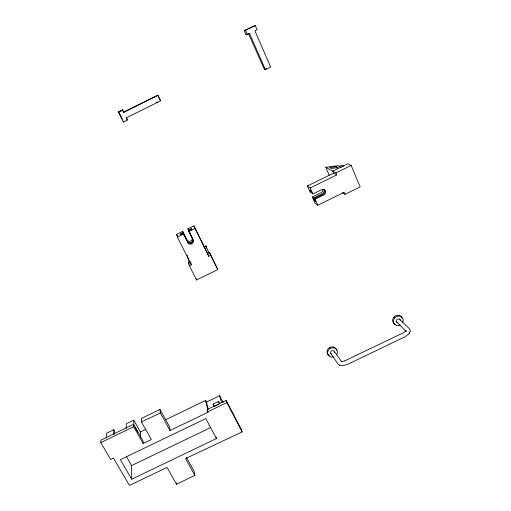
<?xml version="1.0" encoding="UTF-8"?>
<svg xmlns="http://www.w3.org/2000/svg" width="511" height="511" viewBox="0 0 511 511"><rect width="100%" height="100%" fill="white"/><g stroke="black" fill="none" stroke-linecap="round" stroke-linejoin="round"><path stroke-width="0.77" d="M123.879 112.484L122.512 109.75L118.609 111.692L118.507 112.343L123.368 122.02L127.303 120.059L126.619 117.952M410.173 331.518L410.097 330.01L409.368 328.682L399.755 319.375M126.236 428.359L126.255 423.74L133.716 420.138L140.372 431.904L140.557 437.378M405.996 331.173L405.938 330.694L405.651 331.166M113.793 434.363L113.959 429.674L106.512 433.271L106.25 438.004M123.368 122.02L123.413 121.254M157.956 95.404L123.534 112.535L123.566 112.062L157.752 95.142L160.575 100.827L126.23 117.913L127.303 120.059M100.776 442.59L100.948 440.086L133.614 424.322L143.042 440.955L143.144 443.452L151.32 439.517L141.464 422.003L141.33 418.452L160 409.439L169.626 426.896L170.035 430.511L207.92 412.275L207.179 409.554L226.226 400.381L241.371 429.54L242.105 431.942L185.519 458.565L194.838 475.447L176.487 484.23L167.027 467.431L129.455 485.45L113.474 458.131L110.683 459.472L100.776 442.59L133.652 426.73L133.614 424.322M123.534 112.535L122.512 109.75M410.161 331.582L409.139 333.709M409.17 333.677L405.338 336.602L347.474 364.4L343.047 365.608L339.579 365.173M405.344 331.492L403.166 332.923L344.325 361.06M249.592 33.522L246.047 34.844L244.213 30.673L255.264 25.55L257.097 29.779L254.957 30.852L270.696 67.075L265.407 69.7L264.506 69.611L248.563 33.713L249.592 33.522L265.407 69.7M244.213 30.673L255.264 25.55M246.047 34.844L248.09 33.822M118.507 112.343L122.455 110.376M264.506 69.611L266.474 68.634M156.098 102.641L157.516 101.938M209.51 252.345L210.756 255.321L208.763 256.298L207.549 253.309L209.51 252.345L217.807 269.597L196.543 279.977L189.37 265.777L191.357 264.807L177.381 237.098L176.627 234.364L182.689 231.394L186.898 239.787A2.887 2.804 -18.6 0 0 190.654 241.064A2.887 2.804 -18.6 0 0 192.155 237.411M182.689 231.394L187.307 241.051A2.906 2.823 -18.6 0 0 191.178 242.297A2.906 2.823 -18.6 0 0 192.526 238.496L187.895 228.839L193.963 225.862L207.549 253.309M183.072 232.601L180.211 234.006L180.428 234.747L183.308 233.335L187.556 241.818A2.919 2.836 -18.6 0 0 191.44 243.07A2.919 2.836 -18.6 0 0 192.794 239.25L188.565 230.761L191.446 229.343L191.178 228.628L188.31 230.033M177.381 237.098L183.538 234.076L183.308 233.335M183.538 234.076L187.805 242.591A2.932 2.849 -18.7 0 0 191.708 243.849A2.932 2.849 -18.7 0 0 193.069 240.017L188.821 231.489L194.985 228.468L193.963 225.862M339.08 166.529L341.77 165.206L343.865 166.279M307.411 185.953L333.6 173.12L336.768 174.915L310.171 187.946L307.411 185.953L310.049 191.951L311.308 192.883L310.062 190.054L312.847 194.027L321.681 189.702A2.977 2.811 -49.1 0 1 325.469 191.005A2.977 2.811 -49.1 0 1 323.948 194.902L315.127 199.22L314.348 198.626L323.131 194.327A2.964 2.798 -49.2 0 0 323.725 189.326M329.237 175.279L325.794 167.276L335.912 172.91L351.153 165.443L360.159 186.924L345.046 194.308L342.434 192.647M203.87 246.864L205.965 245.836L209.005 253.181M345.046 194.308L344.203 192.334L317.778 205.243L314.923 203.008L312.304 197.067L320.991 192.813A2.932 2.766 -49.4 0 0 322.607 189.319M312.304 197.067L313.582 198.038L322.326 193.758A2.951 2.785 -49.3 0 0 323.45 189.268M189.37 265.777L188.444 262.648L190.405 261.689M141.464 422.003L160.32 412.907L160 409.439M140.372 431.904L146.108 429.138M165.468 419.806L205.626 400.452L206.495 402.093L208.143 409.317M206.495 402.093L219.673 395.744L223.192 402.483M213.739 406.743L213.074 404.06L218.606 401.403L219.315 402.757M214.435 406.411L219.308 404.06L218.606 401.403M207.402 409.969L207.747 409.803L205.626 400.452M207.92 412.275L207.696 411.853L226.871 402.623L226.226 400.381M216.102 437.007L216.46 438.553L131.717 479.216L131.576 465.572L210.698 427.554M344.178 361.105L341.572 361.43M325.794 167.276L337.899 165.666L341.335 167.455M336.398 166.688L329.755 167.576L331.383 168.47L338.078 167.582L336.398 166.688L337.005 168.113M341.469 361.418L341.124 361.315L341.68 361.443M341.329 361.386L334.168 351.293M339.63 365.199L337.956 363.934L330.853 353.555M351.153 165.443L347.767 163.788L332.757 171.14L333.6 173.12M396.855 322.198L406.162 331.39M160.575 100.827L157.752 95.142M131.717 479.216L120.347 459.689L205.818 418.573L216.46 438.553M126.466 456.745L131.576 465.572M134.968 427.087L137.766 432.012M133.652 426.73L143.144 443.452M186.509 457.517L194.199 471.481L194.838 475.447M160.32 412.907L170.035 430.511M213.074 404.06L214.403 406.584M226.871 402.623L242.105 431.942M176.627 234.364L177.687 236.465M188.444 262.648L189.153 264.046M118.609 111.692L122.385 119.204M187.895 228.839L190.335 233.744M191.178 228.628L191.88 230.039M210.756 255.321L217.807 269.597M194.985 228.468L208.763 256.298M310.171 187.946L312.847 194.027M315.127 199.22L317.778 205.243M314.348 198.626L315.594 201.449L314.814 200.849L313.582 198.038M245.599 30.373L247.452 34.595M335.912 172.91L336.768 174.915M188.565 230.761L188.821 231.489M196.135 278.648L196.543 279.977M190.59 262.315L191.357 264.807M187.109 255.066L189.415 262.756M219.673 395.744L221.557 402.655M207.179 409.554L207.696 411.853M113.959 429.674L114.739 434.388M205.965 245.836L206.252 248.18M176.327 482.882L176.487 484.23M133.716 420.138L133.812 425.478M394.109 317.561A2.012 1.808 -37 0 1 394.237 317.363M394.466 317.088A2.012 1.808 -37 0 1 394.741 316.858M394.728 324.134A5.059 4.548 -37 0 1 394.524 316.481A5.059 4.548 -37 0 1 402.1 318.034M395.233 324.37A5.059 4.548 -37 0 1 394.977 324.255M400.305 324.894A5.072 4.561 -36.9 0 1 393.438 321.764A5.072 4.561 -36.9 0 1 399.308 316.054A5.072 4.561 -36.9 0 1 402.547 322.716M397.788 322.658A2.031 1.827 -36.9 0 1 396.357 320.806A2.031 1.827 -36.9 0 1 398.146 318.915A2.031 1.827 -36.9 0 1 400.196 320.116M331.882 354.264A2.006 1.827 -30.1 0 1 330.643 352.066A2.006 1.827 -30.1 0 1 333 350.597A2.006 1.827 -30.1 0 1 334.45 352.66M333.53 356.927A5.021 4.561 -30.1 0 1 327.628 352.462A5.021 4.561 -30.1 0 1 334.264 347.94A5.021 4.561 -30.1 0 1 336.436 354.947M329.365 355.707A5.008 4.548 -30.1 0 1 329.084 347.927A5.008 4.548 -30.1 0 1 336.698 350.265M329.538 348.259A1.993 1.808 -30.1 0 1 329.838 348.074M405.919 330.758L405.581 331.249L405.906 330.796"/></g></svg>
